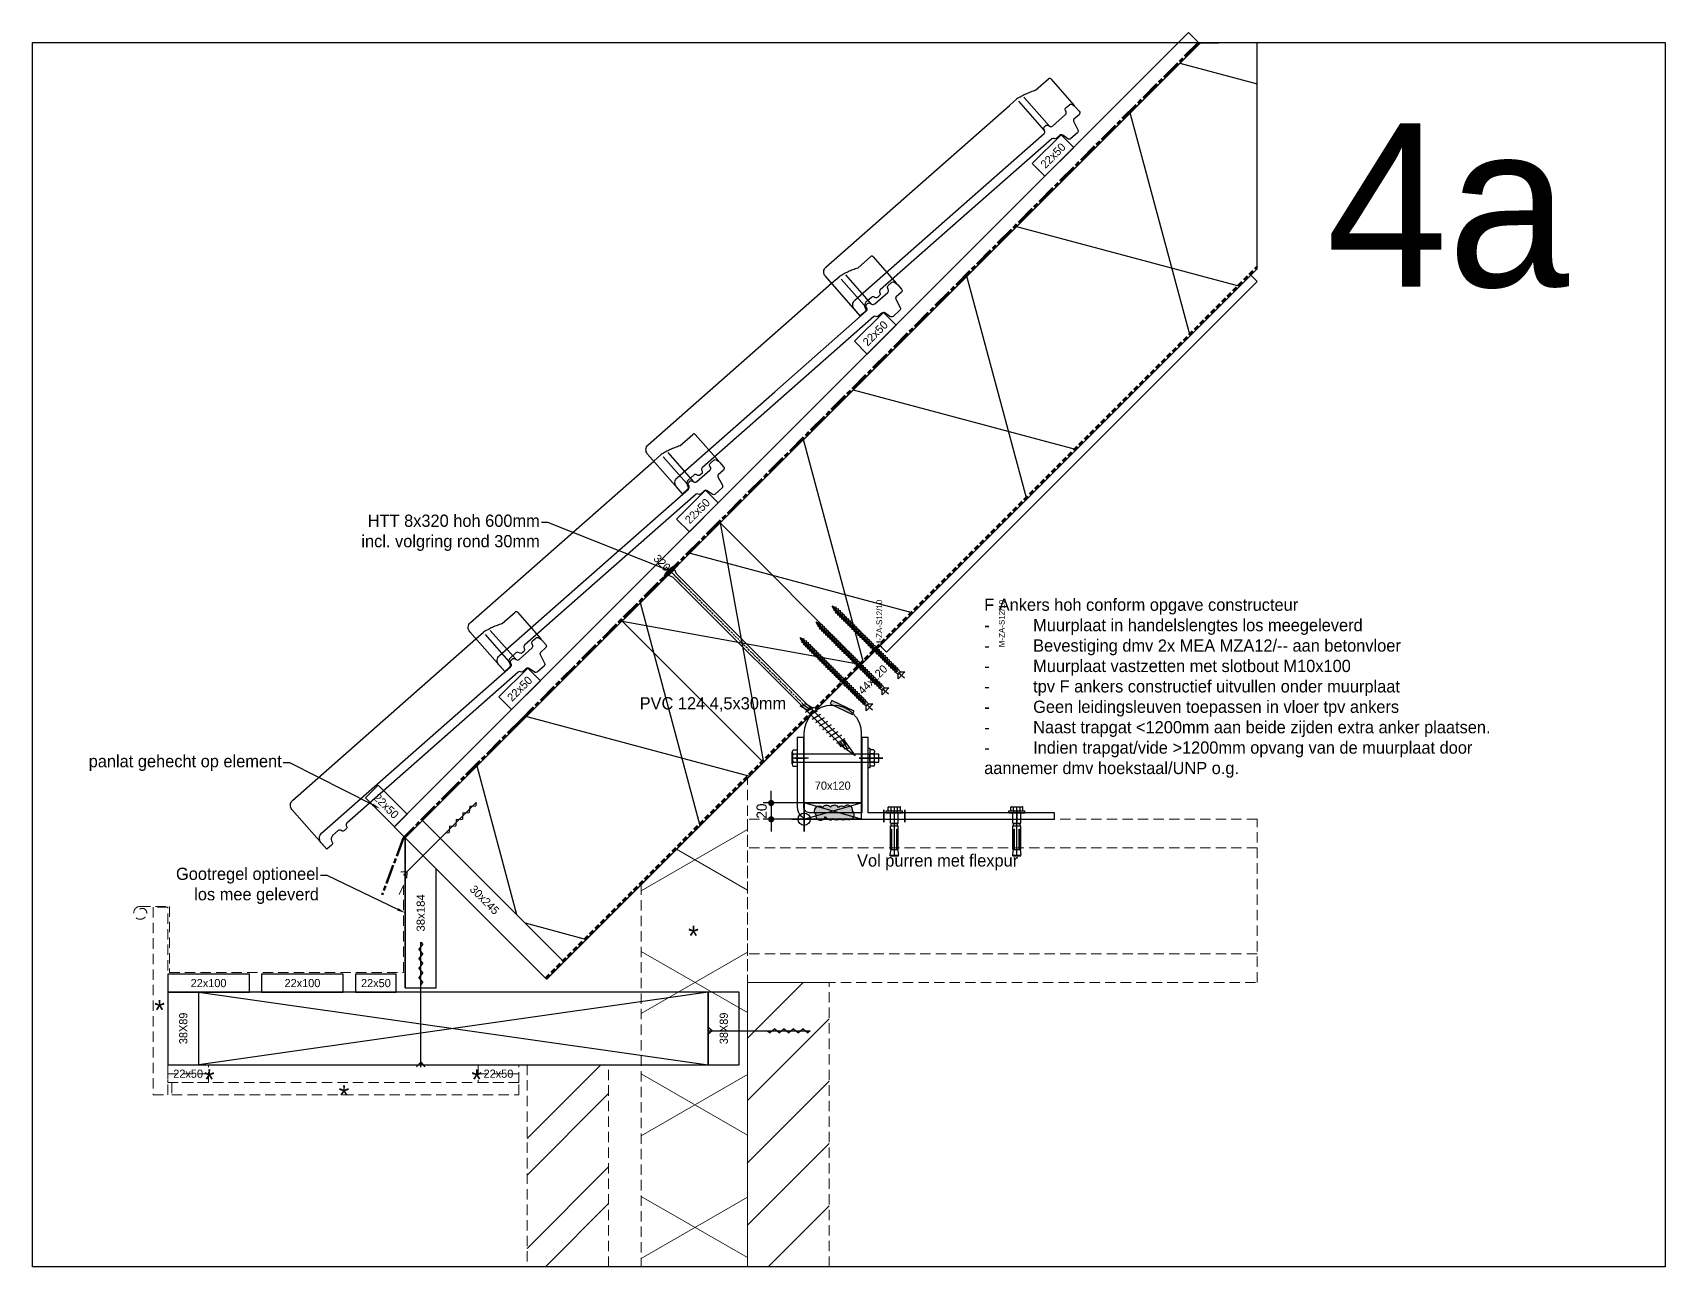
# Model space of a CAD drawing. Header units: millimetres. Extents: x -109306 to 269542, y -22401 to 197206.
# Drawn here: x 105009 to 107009, y -14010 to -12496 of the extents above; entities that cross this region are included whole.
import ezdxf
from ezdxf import colors
from ezdxf.entities.mleader import LeaderData, LeaderLine
from ezdxf.enums import TextEntityAlignment as Align
from ezdxf.math import Vec2, Vec3

# ---------------------------------------------------------------- set-up
doc = ezdxf.new("R2010")
doc.units = ezdxf.units.MM
for name, pattern in [('ACAD_ISO08W100', [36, 24, -3, 6, -3]), ('CENTER2', [1.125, 0.75, -0.125, 0.125, -0.125]), ('DASHDOT', [18.5, 12, -3, 0.5, -3]), ('DASHED', [19.05, 12.7, -6.35]), ('DASHED2', [9.525, 6.35, -3.175])]:
    doc.linetypes.add(name, pattern=pattern)
for name, color, linetype in [('EHP Bevestigingsmiddelen', 1, 'Continuous'), ('EHP Luchtdichting', 6, 'Continuous'), ('EHP Maatvoering', 1, 'Continuous'), ('EHP Tekst', 1, 'Continuous')]:
    doc.layers.add(name, color=color, linetype=linetype)
for name, color, linetype, lineweight in [('EHP Dampdichte folie', 3, 'DASHED2', 60), ('EHP Dampopen folie', 5, 'ACAD_ISO08W100', 60), ('EHP Derden', 8, 'DASHED', 13)]:
    doc.layers.add(name, color=color, linetype=linetype, lineweight=lineweight)
doc.layers.add('EHP Hulplijnen tekst niet printen', color=4, linetype='Continuous', plot=False)
doc.styles.add('ARIAL', font='arial.ttf')
doc.styles.add('BouwTek', font='arial.ttf')
doc.styles.get("Standard").update_dxf_attribs({"font": ''})
doc.styles.get('Standard').set_extended_font_data('Century Gothic')
doc.dimstyles.new('HOUTAFM', dxfattribs={"dimtxt": 10, "dimasz": 4, "dimexe": 2, "dimexo": 10, "dimgap": 0, "dimtad": 0, "dimtoh": 1, "dimdec": 0, "dimzin": 0, "dimdsep": 46, "dimtxsty": 'ARIAL', "dimblk": 'NONE', "dimcen": 0.09, "dimdle": 2, "dimse1": 1, "dimse2": 1, "dimsd1": 1, "dimsd2": 1, "dimclrt": 256, "dimadec": 0, "dimazin": 0, "dimtfac": 1, "dimtdec": 0, "dimtofl": 0, "dimtmove": 0, "dimatfit": 3, "dimldrblk": 'OBLIQUE', "dimfxl": 1, "dimtolj": 1, "dimtzin": 0, "dimarcsym": 0})
doc.dimstyles.new('RFWOOD_FULL_DETAIL', dxfattribs={"dimscale": 5, "dimtxt": 2.5, "dimasz": 1.5, "dimexe": 2, "dimexo": 0, "dimgap": 1, "dimtad": 1, "dimdec": 0, "dimrnd": 0.001, "dimzin": 0, "dimdsep": 46, "dimtxsty": 'Standard', "dimblk1": 'DOT', "dimblk2": 'DOT', "dimsah": 1, "dimcen": 0.09, "dimdle": 2, "dimclrd": 6, "dimclre": 8, "dimclrt": 7, "dimazin": 0, "dimtfac": 1, "dimtdec": 0, "dimtix": 1, "dimtmove": 2, "dimatfit": 3, "dimfxl": 1, "dimtolj": 1, "dimtzin": 0, "dimarcsym": 0})

# ---------------------------------------------------------------- blocks, each defined once
blk = doc.blocks.new('*U792')
blk.add_lwpolyline([(0, 0), (50, 0), (50, 22), (0, 22)], close=True)
at = {"color": 1, "flags": 8}
blk.add_attdef('22X50', text='', height=10, dxfattribs=at).set_placement((25, 11), align=Align.MIDDLE_CENTER)
blk = doc.blocks.new('*U724')
h = blk.add_hatch()
h.set_pattern_fill('ISOLATIE', color=256, scale=130, angle=90, style=0, pattern_type=2)
h.set_pattern_definition([(150, (2e-12, 9e-28), (-65, -112.583), []), (210, (2e-12, 9e-28), (65, -112.583), [])])
h.paths.add_polyline_path([(-130, 468.2), (-130, 0), (0, 0), (0, 598.2), (-65, 533.2)])
blk.add_lwpolyline([(-130, 468.2), (-130, 0), (0, 0), (0, 0), (0, 598.2), (-65, 533.2)], close=True)
blk = doc.blocks.new('*U675')
at = {"layer": 'EHP Bevestigingsmiddelen', "color": 1, "linetype": 'DASHDOT', "ltscale": 0.2}
blk.add_line((239.385843, 0), (-9.12079, 0), dxfattribs=at)
at = {"layer": 'EHP Bevestigingsmiddelen'}
for p, q in [((-1.5, 9.5), (-2.5, 9.5)), ((-2.5, -9.5), (-2.5, 9.5)), ((0, 11.5), (-1.5, 11.5)), ((-1.5, -11.5), (-1.5, 11.5)), ((-1.5, -11.5), (-1.5, 11.5)), ((0.786236, 5.334553), (-1.5, 5.334553)), ((0, -11.5), (0, 11.5)), ((5.766851, 3.000001), (0.786236, 5.334553)), ((0.786236, -5.334553), (0.786236, 5.334553)), ((293.87921, 3.000001), (5.766851, 3.000001)), ((238.815277, 1.471101), (227.988008, 4.376713)), ((239.698588, -1.663065), (228.871318, 1.242548)), ((240.993539, -6.000001), (237.887709, 5.591109)), ((240.993537, -5.999999), (237.887709, 5.591109)), ((246.993537, -5.999999), (243.887709, 5.591111)), ((252.993537, -5.999999), (249.887707, 5.591111)), ((253.015056, -6.080308), (249.909226, 5.510802)), ((259.015056, -6.080308), (255.909228, 5.510802)), ((265.015056, -6.080308), (261.909228, 5.510802)), ((271.015054, -6.080308), (267.909226, 5.510802)), ((277.015056, -6.080308), (273.909226, 5.5108)), ((283.015056, -6.080308), (279.909228, 5.510802)), ((289.015056, -6.080308), (285.909228, 5.510802)), ((295.015054, -6.080308), (291.909226, 5.510802)), ((292.60353, 2.919622), (298.528182, 4.509565)), ((293.327736, 0.216851), (304.155005, 3.122463)), ((318.87921, -0.080308), (293.87921, 4.000001)), ((293.87921, 3.000001), (298.883573, 3.183227)), ((294.051941, -2.48592), (304.87921, 0.419692)), ((300.562609, -3.083023), (298.78907, 3.535917)), ((306.679183, -2.080308), (305.497892, 2.328329)), ((-1.5, -9.5), (-2.5, -9.5)), ((0.786236, -5.334553), (-1.5, -5.334553)), ((0, -11.5), (-1.5, -11.5)), ((0.786236, -5.334553), (5.766859, -2.999999)), ((294.479156, -2.999999), (5.766859, -2.999999)), ((240.581898, -4.79723), (229.754629, -1.891618)), ((300.547122, -3.025224), (294.189688, -2.999999)), ((294.479156, -3.999999), (318.87921, -0.080308))]:
    blk.add_line(p, q, dxfattribs=at)
blk.add_arc((28.292656, 0), 32.224799, 162.854214808, 197.145785192, dxfattribs=at)
blk = doc.blocks.new('*U744')
at = {"layer": 'EHP Bevestigingsmiddelen', "color": 1, "linetype": 'DASHDOT', "ltscale": 0.2}
blk.add_line((13.7, -13.7), (-6.4, 6.4), dxfattribs=at)
at = {"layer": 'EHP Bevestigingsmiddelen', "xscale": -1, "rotation": 134.9999999999999}
blk.add_blockref('*U675', (0, 0), dxfattribs=at)
at = {"layer": 'EHP Hulplijnen tekst niet printen', "insert": (-11.1, 11.1), "char_height": 10, "attachment_point": 5, "rotation": 315}
blk.add_mtext_dynamic_manual_height_columns('320', width=10.985, gutter_width=17.5, heights=[0], dxfattribs=at)
blk = doc.blocks.new('*U684')
for p, q in [((0, -3), (-5, 2.8)), ((0, 3), (0, -150)), ((0, -3), (5, 2.8)), ((0, -97.7), (2.5, -100.6)), ((-2.5, -106.4), (2.5, -100.6)), ((-2.5, -106.4), (2.5, -112.2)), ((-2.5, -118), (2.5, -112.2)), ((-2.5, -118), (2.5, -123.8)), ((-2.5, -129.7), (2.5, -123.8)), ((-2.5, -129.7), (2.5, -135.5)), ((-2.5, -141.3), (2.5, -135.5)), ((-2.5, -141.3), (2.5, -147.1)), ((0, -150), (2.5, -147.1))]:
    blk.add_line(p, q)
blk = doc.blocks.new('*U720')
h = blk.add_hatch()
h.set_pattern_fill('ISOLATIE', color=256, scale=245, angle=45, style=0, pattern_type=2)
h.set_pattern_definition([(105, (3e-12, -3e-12), (-236.65, -63.41), []), (165, (3e-12, -3e-12), (-63.41, -236.65), [])])
h.paths.add_polyline_path([(778.6, 1125.1), (-173.2, 173.2), (0, 0), (849.1, 849.1), (849.1, 1126.5)])
blk.add_lwpolyline([(778.6, 1125.1), (-173.2, 173.2), (0, 0), (0, 0), (849.1, 849.1), (849.1, 1126.5)], close=True)
blk = doc.blocks.new('*U682')
for p, q in [((0, -3), (-5, 2.8)), ((0, 3), (0, -123)), ((0, -3), (5, 2.8)), ((-2.5, -79.4), (2.5, -73.6)), ((-2.5, -79.4), (2.5, -85.2)), ((0, -70.7), (2.5, -73.6)), ((-2.5, -91), (2.5, -85.2)), ((-2.5, -91), (2.5, -96.8)), ((-2.5, -102.6), (2.5, -96.8)), ((-2.5, -102.6), (2.5, -108.5)), ((-2.5, -114.3), (2.5, -108.5)), ((-2.5, -114.3), (2.5, -120.1)), ((0, -123), (2.5, -120.1))]:
    blk.add_line(p, q)
blk = doc.blocks.new('*U695')
at = {"linetype": 'DASHED'}
for p, q in [((624.4, 165), (0, 165)), ((624.4, 35), (0, 35))]:
    blk.add_line(p, q, dxfattribs=at)
blk.add_lwpolyline([(0, 0), (624.4, 0), (624.4, 200), (0, 200)], close=True)
blk = doc.blocks.new('*U779')
blk.add_lwpolyline([(0, 0), (642.3, 0), (642.3, 11), (0, 11)], close=True)
blk = doc.blocks.new('*U738')
h = blk.add_hatch()
h.set_pattern_fill('ANSI32', color=0, scale=10)
h.set_pattern_definition([(45, (-4e-14, -252.49), (-67.352, 67.352), []), (45, (44.9, -252.49), (-67.352, 67.352), [])])
h.paths.add_polyline_path([(100, 0), (100, 247.5), (0, 247.5), (0, 0)])
at = {"color": 0}
blk.add_lwpolyline([(0, 0), (100, 0), (100, 247.5), (0, 247.5)], close=True, dxfattribs=at)
blk = doc.blocks.new('*U739')
h = blk.add_hatch()
h.set_pattern_fill('ANSI31', color=0, scale=17)
h.paths.add_polyline_path([(100, 348.2), (0, 348.2), (0, 0), (100, 0)])
at = {"color": 0}
blk.add_lwpolyline([(0, 0), (100, 0), (100, 348.2), (0, 348.2)], close=True, dxfattribs=at)
blk = doc.blocks.new('*U829')
at = {"layer": 'EHP Luchtdichting'}
h = blk.add_hatch(color=256, dxfattribs=at)
h.dxf.hatch_style = 1
h.paths.add_polyline_path([(1, 2), (-1, -2), (26.1, -14.9), (28.1, -10.9)])
blk.add_lwpolyline([(1, 2), (-1, -2), (26.1, -14.9), (28.1, -10.9)], close=True, dxfattribs=at)
at = {"layer": 'EHP Tekst', "insert": (-234.5, 6.2), "char_height": 15, "attachment_point": 1}
blk.add_mtext('PVC 124 4,5x30mm', dxfattribs=at)
blk = doc.blocks.new('*U759')
at = {"layer": 'EHP Luchtdichting'}
h = blk.add_hatch(color=256, dxfattribs=at)
h.dxf.hatch_style = 1
h.paths.add_polyline_path([(18, 6.7, 0.500993), (8.4, 6.4, 0.985115), (0, -2.2, 0.980392), (11.8, -4.5, 0.543258), (21.5, -7.2, 0.394785), (29.7, -7.2, 0.370117), (37.5, -7.1, 0.988435), (45, 2.2, 0.746364), (34.6, 7.3, 0.313349), (27.8, 6.6, 0.522587)])
for centre, start, end in [((4.2, 2.1), 46.6284, 224.91), ((13.3, 3), 38.3219, 144.7641), ((22.9, 3.2), 34.0203, 144.3843), ((31.7, 2), 61.0372, 130.6306), ((39.1, 3.2), 350.5618, 137.5072), ((41.2, -2.4), 231.8947, 50.5618), ((5.9, -3.2), 169.9104, 347.6413), ((17.5, -2.7), 197.2944, 311.3479), ((25.6, -2.8), 226.6689, 312.8424), ((33.5, -2.6), 230.2155, 311.457)]:
    blk.add_arc(centre, 6, start, end)
at = {"layer": 'EHP Tekst', "insert": (50.6, -51), "char_height": 15, "attachment_point": 1}
blk.add_mtext('Vol purren met flexpur', dxfattribs=at)
blk = doc.blocks.new('*U769')
blk.add_lwpolyline([(0, 0), (973.1, 973.1), (959.6, 986.5), (-13.4, 13.4)], close=True)
blk = doc.blocks.new('*U774')
blk.add_lwpolyline([(0, 0), (162.6, 162.6), (149.9, 175.3), (-12.7, 12.7)], close=True)
blk = doc.blocks.new('*U783')
blk.add_lwpolyline([(0, 0), (300.5, -300.5), (311.1, -289.9), (10.6, 10.6)], close=True)
blk = doc.blocks.new('_DOT')
at = {"color": 0, "linetype": 'ByBlock'}
blk.add_line((-0.5, 0), (-1, 0), dxfattribs=at)
at = {"color": 0, "linetype": 'ByBlock', "const_width": 0.5}
blk.add_lwpolyline([(-0.25, 0, 1), (0.25, 0, 1)], format="xyb", close=True, dxfattribs=at)
blk = doc.blocks.new('*D879')
at = {"layer": 'Defpoints', "color": 0, "transparency": 16777216}
for p in [(105953.1, -13440.2), (105913.2, -13460.2), (105953.6, -13460.2)]:
    blk.add_point(p, dxfattribs=at)
at = {"layer": 'EHP Maatvoering', "color": 6, "lineweight": -2, "transparency": 16777216}
for p, q in [((105913.2, -13432.7), (105913.2, -13425.2)), ((105913.2, -13440.2), (105913.2, -13460.2)), ((105913.2, -13467.7), (105913.2, -13475.2))]:
    blk.add_line(p, q, dxfattribs=at)
at = {"layer": 'EHP Maatvoering', "color": 8, "lineweight": -2, "transparency": 16777216}
for p, q in [((105953.1, -13440.2), (105903.2, -13440.2)), ((105953.6, -13460.2), (105903.2, -13460.2))]:
    blk.add_line(p, q, dxfattribs=at)
at = {"layer": 'EHP Maatvoering', "color": 6, "lineweight": -2, "transparency": 16777216, "xscale": 7.5, "yscale": 7.5, "zscale": 7.5}
for p, rotation in [((105913.2, -13440.2), 270), ((105913.2, -13460.2), 90)]:
    blk.add_blockref('_DOT', p, dxfattribs=dict(at, rotation=rotation))
at = {"layer": 'EHP Maatvoering', "color": 7, "transparency": 16777216, "insert": (105901.6, -13450.2), "char_height": 12.5, "attachment_point": 5, "rotation": 90}
blk.add_mtext('\\A1;20', dxfattribs=at)
blk = doc.blocks.new('BNOVH000B$2')
at = {"color": 1, "linetype": 'Continuous', "ltscale": 400}
blk.add_lwpolyline([(-4.607633, -72.634071), (-0.507161, -7.984015, -0.414214), (7.983656, -0.505826), (306.765381, -19.461395)], format="xyb", dxfattribs=at)
at = {"color": 1, "linetype": 'DASHED2', "ltscale": 400}
blk.add_lwpolyline([(306.765381, -19.461395), (318.913177, -20.232227, -0.063748), (342.582732, -28.872767), (363.816071, -30.219614, -0.414214), (365.685305, -32.342388), (362.930328, -75.772003)], format="xyb", dxfattribs=at)
for points in [[(315.653687, -71.612961), (318.674286, -24.001543)], [(323.528778, -72.112488), (326.549377, -24.501074)]]:
    blk.add_lwpolyline(points, dxfattribs=at)
at = {"color": 7, "linetype": 'Continuous', "ltscale": 400}
for points in [[(162.939163, -75.24762), (35.388271, -67.155594, 0.346419), (32.332868, -69.261757), (32.208397, -69.663368, -0.34642), (29.152066, -71.76974), (26.880663, -71.625717, -0.346418), (24.116321, -69.149877), (24.043949, -68.736298, 0.346419), (21.27807, -66.260763), (12.150923, -65.681381, 0.339449), (6.694334, -69.342673), (6.107766, -71.08606, -0.339452), (3.074921, -73.122243), (-4.607633, -72.634071), (-3.911165, -61.656105, -0.414214), (4.57868, -54.179608), (163.721054, -64.275009)], [(163.721054, -64.275009), (312.597626, -73.719734, 0.34642), (315.65294, -71.612962), (316.081909, -70.22963, -0.346418), (319.137209, -68.122364), (320.513977, -68.210251, -0.346419), (323.278875, -70.685866), (323.528778, -72.112488, 0.34642), (326.293636, -74.589384), (347.527344, -75.935265, 0.34642), (350.582755, -73.829089), (351.011627, -72.44516, -0.346409), (354.067276, -70.339005), (359.435699, -70.679352, -0.346429), (362.200625, -73.155084), (362.653351, -75.73613), (362.783844, -78.096054), (362.351929, -84.892128, -0.414214), (359.167991, -87.69696), (350.891724, -87.171593, 0.346418), (348.683398, -88.693428), (345.226959, -99.860466, -0.34642), (342.170061, -101.96707), (331.379486, -101.282631, -0.345772), (328.614772, -98.812945), (327.279694, -91.291748, 0.345782), (324.515422, -88.822875), (318.587646, -88.446442, -0.348737), (316.607744, -86.658449, 0.348633), (314.626961, -84.870368), (162.939163, -75.24762)]]:
    blk.add_lwpolyline(points, format="xyb", dxfattribs=at)
blk = doc.blocks.new('*D880')
at = {"layer": 'Defpoints', "color": 0, "transparency": 16777216}
for p in [(105464.9, -13482.9), (105483.9, -13482.9), (105483.9, -13666.9)]:
    blk.add_point(p, dxfattribs=at)
at = {"color": 1, "transparency": 16777216, "insert": (105483.9, -13574.9), "char_height": 10, "attachment_point": 5, "rotation": 90, "style": 'ARIAL'}
blk.add_mtext('\\A1;38x184', dxfattribs=at)
blk = doc.blocks.new('_None')
blk = doc.blocks.new('_Oblique')
at = {"color": 0, "linetype": 'ByBlock', "lineweight": -2}
blk.add_line((-0.5, -0.5), (0.5, 0.5), dxfattribs=at)
blk = doc.blocks.new('*U790')
blk.add_lwpolyline([(0, 0), (173.2, -173.2), (194.5, -152), (21.2, 21.2)], close=True)
at = {"color": 1, "flags": 8}
blk.add_attdef('30X245', text='', height=10, rotation=315, dxfattribs=at).set_placement((97.2, -76), align=Align.MIDDLE_CENTER)
blk = doc.blocks.new('*U791')
blk.add_lwpolyline([(0, 0), (0, 89), (-38, 89), (-38, 0)], close=True)
at = {"color": 1, "flags": 8}
blk.add_attdef('38X89', text='', height=10, rotation=90, dxfattribs=at).set_placement((-19, 44.5), align=Align.MIDDLE_CENTER)
blk = doc.blocks.new('*U793')
blk.add_lwpolyline([(0, 0), (100, 0), (100, 22), (0, 22)], close=True)
at = {"color": 1, "flags": 8}
blk.add_attdef('22X100', text='', height=10, dxfattribs=at).set_placement((50, 11), align=Align.MIDDLE_CENTER)
blk = doc.blocks.new('*U794')
blk.add_lwpolyline([(0, 0), (35.4, -35.4), (50.9, -19.8), (15.6, 15.6)], close=True)
at = {"color": 1, "flags": 8}
blk.add_attdef('22X50', text='', height=10, rotation=315, dxfattribs=at).set_placement((25.5, -9.9), align=Align.MIDDLE_CENTER)
blk = doc.blocks.new('*U795')
blk.add_lwpolyline([(0, 0), (35.4, 35.4), (19.8, 50.9), (-15.6, 15.6)], close=True)
at = {"color": 1, "flags": 8}
blk.add_attdef('22X50', text='', height=10, rotation=45, dxfattribs=at).set_placement((9.9, 25.5), align=Align.MIDDLE_CENTER)
blk = doc.blocks.new('*U817')
at = {"linetype": 'CENTER2', "ltscale": 5}
blk.add_line((-5.2, 0), (120, 0), dxfattribs=at)
at = {"linetype": 'Continuous', "ltscale": 100}
for p, q in [((0, -6), (0, 6)), ((0, 6), (3.8, 2.2)), ((3.8, 2.2), (7.3, 2.2)), ((3.8, 2.2), (3.8, -2.2)), ((7.3, 2.2), (8.5, 3.2)), ((7.3, 2.2), (8.5, -2.2)), ((9.7, 2.2), (8.5, 3.2)), ((8.5, 3.2), (8.5, -0.9)), ((9.7, 2.2), (10.9, 2.2)), ((9.7, 2.2), (10.9, -2.2)), ((10.9, 2.2), (12, 3.2)), ((10.9, 2.2), (12, -2.2)), ((13.2, 2.2), (12, 3.2)), ((12, 3.2), (12, -0.9)), ((13.2, 2.2), (14.4, 2.2)), ((13.2, 2.2), (14.4, -2.2)), ((14.4, 2.2), (15.6, 3.2)), ((14.4, 2.2), (15.6, -2.2)), ((16.8, 2.2), (15.6, 3.2)), ((15.6, 3.2), (15.6, -0.9)), ((16.8, 2.2), (17.9, 2.2)), ((16.8, 2.2), (17.9, -2.2)), ((17.9, 2.2), (19.1, 3.2)), ((17.9, 2.2), (19.1, -2.2)), ((19.1, 3.2), (19.1, -0.9)), ((20.3, 2.2), (19.1, 3.2)), ((20.3, 2.2), (21.5, -2.2)), ((20.3, 2.2), (21.5, 2.2)), ((21.5, 2.2), (22.7, 3.2)), ((21.5, 2.2), (22.7, -2.2)), ((23.8, 2.2), (22.7, 3.2)), ((22.7, 3.2), (22.7, -0.9)), ((23.8, 2.2), (25, 2.2)), ((23.8, 2.2), (25, -2.2)), ((25, 2.2), (26.2, 3.2)), ((25, 2.2), (26.2, -2.2)), ((26.2, 3.2), (26.2, -0.9)), ((27.4, 2.2), (26.2, 3.2)), ((27.4, 2.2), (28.6, -2.2)), ((27.4, 2.2), (28.6, 2.2)), ((28.6, 2.2), (29.7, 3.2)), ((28.6, 2.2), (29.7, -2.2)), ((29.7, 3.2), (29.7, -0.9)), ((30.9, 2.2), (29.7, 3.2)), ((30.9, 2.2), (32.1, -2.2)), ((30.9, 2.2), (32.1, 2.2)), ((32.1, 2.2), (33.3, 3.2)), ((32.1, 2.2), (33.3, -2.2)), ((33.3, 3.2), (33.3, -0.9)), ((34.5, 2.2), (33.3, 3.2)), ((34.5, 2.2), (35.6, -2.2)), ((34.5, 2.2), (35.6, 2.2)), ((35.6, 2.2), (36.8, 3.2)), ((35.6, 2.2), (36.8, -2.2)), ((36.8, 3.2), (36.8, -0.9)), ((38, 2.2), (36.8, 3.2)), ((38, 2.2), (39.2, 2.2)), ((38, 2.2), (39.2, -2.2)), ((39.2, 2.2), (40.4, 3.2)), ((39.2, 2.2), (40.4, -2.2)), ((41.5, 2.2), (40.4, 3.2)), ((40.4, 3.2), (40.4, -0.9)), ((41.5, 2.2), (42.7, 2.2)), ((41.5, 2.2), (42.7, -2.2)), ((42.7, 2.2), (43.9, 3.2)), ((42.7, 2.2), (43.9, -2.2)), ((45.1, 2.2), (43.9, 3.2)), ((43.9, 3.2), (43.9, -0.9)), ((45.1, 2.2), (46.3, 2.2)), ((45.1, 2.2), (46.3, -2.2)), ((46.3, 2.2), (47.4, 3.2)), ((46.3, 2.2), (47.4, -2.2)), ((48.6, 2.2), (47.4, 3.2)), ((47.4, 3.2), (47.4, -0.9)), ((48.6, 2.2), (49.8, 2.2)), ((48.6, 2.2), (49.8, -2.2)), ((49.8, 2.2), (51, 3.2)), ((49.8, 2.2), (51, -2.2)), ((52.2, 2.2), (51, 3.2)), ((51, 3.2), (51, -0.9)), ((52.2, 2.2), (53.3, 2.2)), ((52.2, 2.2), (53.3, -2.2)), ((53.3, 2.2), (54.5, 3.2)), ((53.3, 2.2), (54.5, -2.2)), ((54.5, 3.2), (54.5, -0.9)), ((55.7, 2.2), (54.5, 3.2)), ((55.7, 2.2), (56.9, -2.2)), ((55.7, 2.2), (56.9, 2.2)), ((56.9, 2.2), (58.1, 3.2)), ((56.9, 2.2), (58.1, -2.2)), ((58.1, 3.2), (58.1, -0.9)), ((59.2, 2.2), (58.1, 3.2)), ((59.2, 2.2), (60.4, -2.2)), ((59.2, 2.2), (60.4, 2.2)), ((60.4, 2.2), (61.6, 3.2)), ((60.4, 2.2), (61.6, -2.2)), ((61.6, 3.2), (61.6, -0.9)), ((62.8, 2.2), (61.6, 3.2)), ((62.8, 2.2), (64, -2.2)), ((62.8, 2.2), (64, 2.2)), ((64, 2.2), (65.1, 3.2)), ((64, 2.2), (65.1, -2.2)), ((65.1, 3.2), (65.1, -0.9)), ((66.3, 2.2), (65.1, 3.2)), ((66.3, 2.2), (67.5, -2.2)), ((66.3, 2.2), (67.5, 2.2)), ((67.5, 2.2), (68.7, 3.2)), ((67.5, 2.2), (68.7, -2.2)), ((69.9, 2.2), (68.7, 3.2)), ((68.7, 3.2), (68.7, -0.9)), ((69.9, 2.2), (71, -2.2)), ((69.9, 2.2), (71, 2.2)), ((71, 2.2), (72.2, 3.2)), ((71, 2.2), (72.2, -2.2)), ((72.2, 3.2), (72.2, -0.9)), ((73.4, 2.2), (72.2, 3.2)), ((73.4, 2.2), (74.6, 2.2)), ((73.4, 2.2), (74.6, -2.2)), ((74.6, 2.2), (75.8, 3.2)), ((74.6, 2.2), (75.8, -2.2)), ((75.8, 3.2), (75.8, -0.9)), ((76.9, 2.2), (75.8, 3.2)), ((76.9, 2.2), (78.1, 2.2)), ((76.9, 2.2), (78.1, -2.2)), ((78.1, 2.2), (79.3, 3.2)), ((78.1, 2.2), (79.3, -2.2)), ((79.3, 3.2), (79.3, -0.9)), ((80.5, 2.2), (79.3, 3.2)), ((80.5, 2.2), (81.6, 2.2)), ((80.5, 2.2), (81.6, -2.2)), ((81.6, 2.2), (82.8, 3.2)), ((81.6, 2.2), (82.8, -2.2)), ((82.8, 3.2), (82.8, -0.9)), ((84, 2.2), (82.8, 3.2)), ((84, 2.2), (85.2, 2.2)), ((84, 2.2), (85.2, -2.2)), ((85.2, 2.2), (86.4, 3.2)), ((85.2, 2.2), (86.4, -2.2)), ((86.4, 3.2), (86.4, -0.9)), ((87.5, 2.2), (86.4, 3.2)), ((87.5, 2.2), (88.7, 2.2)), ((87.5, 2.2), (88.7, -2.2)), ((88.7, 2.2), (89.9, 3.2)), ((88.7, 2.2), (89.9, -2.2)), ((89.9, 3.2), (89.9, -0.9)), ((91.1, 2.2), (89.9, 3.2)), ((91.1, 2.2), (92.3, 2.2)), ((91.1, 2.2), (92.3, -2.2)), ((92.3, 2.2), (93.4, 3.2)), ((92.3, 2.2), (93.4, -2.2)), ((93.4, 3.2), (93.4, -0.9)), ((94.6, 2.2), (93.4, 3.2)), ((94.6, 2.2), (95.8, 2.2)), ((94.6, 2.2), (95.8, -2.2)), ((95.8, 2.2), (97, 3.2)), ((95.8, 2.2), (97, -2.2)), ((97, 3.2), (97, -0.9)), ((98.2, 2.2), (97, 3.2)), ((98.2, 2.2), (99.3, 2.2)), ((98.2, 2.2), (99.3, -2.2)), ((99.3, 2.2), (100.5, 3.2)), ((99.3, 2.2), (100.5, -2.2)), ((100.5, 3.2), (100.5, -0.9)), ((101.7, 2.2), (100.5, 3.2)), ((101.7, 2.2), (102.9, -2.2)), ((101.7, 2.2), (102.9, 2.2)), ((102.9, 2.2), (104.1, 3.2)), ((102.9, 2.2), (104.1, -2.2)), ((104.1, 3.2), (104.1, -0.9)), ((105.2, 2.2), (104.1, 3.2)), ((105.2, 2.2), (106.4, -2.2)), ((105.2, 2.2), (106.4, 2.2)), ((106.4, 2.2), (107.6, 3.2)), ((106.4, 2.2), (107.6, -2.2)), ((108.8, 2.2), (107.6, 3.2)), ((107.6, 3.2), (107.6, -0.9)), ((108.8, 2.2), (110, -2.2)), ((108.8, 2.2), (110, 2.2)), ((110, 2.2), (111.1, 3.2)), ((110, 2.2), (111.1, -2.2)), ((111.1, 3.2), (111.1, -0.9)), ((112.3, 1.8), (111.1, 3.2)), ((112.3, 1.8), (113.5, -1.8)), ((112.3, 1.8), (113.5, 1.6)), ((113.5, 1.6), (114.7, -1.6)), ((114.7, 2.6), (114.7, -0.9)), ((115.9, 1.2), (117, -1.2)), ((3.8, -2.2), (0, -6)), ((3.8, -2.2), (8.5, -2.2)), ((8.5, -2.2), (9.7, -3.2)), ((10.9, -2.2), (9.7, -3.2)), ((10.9, -2.2), (12, -2.2)), ((12, -2.2), (13.2, -3.2)), ((14.4, -2.2), (13.2, -3.2)), ((14.4, -2.2), (15.6, -2.2)), ((15.6, -2.2), (16.8, -3.2)), ((17.9, -2.2), (16.8, -3.2)), ((17.9, -2.2), (19.1, -2.2)), ((19.1, -2.2), (20.3, -3.2)), ((21.5, -2.2), (20.3, -3.2)), ((21.5, -2.2), (22.7, -2.2)), ((22.7, -2.2), (23.8, -3.2)), ((25, -2.2), (23.8, -3.2)), ((25, -2.2), (26.2, -2.2)), ((26.2, -2.2), (27.4, -3.2)), ((28.6, -2.2), (27.4, -3.2)), ((28.6, -2.2), (29.7, -2.2)), ((29.7, -2.2), (30.9, -3.2)), ((32.1, -2.2), (30.9, -3.2)), ((32.1, -2.2), (33.3, -2.2)), ((33.3, -2.2), (34.5, -3.2)), ((35.6, -2.2), (34.5, -3.2)), ((35.6, -2.2), (36.8, -2.2)), ((36.8, -2.2), (38, -3.2)), ((39.2, -2.2), (38, -3.2)), ((39.2, -2.2), (40.4, -2.2)), ((40.4, -2.2), (41.5, -3.2)), ((42.7, -2.2), (41.5, -3.2)), ((42.7, -2.2), (43.9, -2.2)), ((43.9, -2.2), (45.1, -3.2)), ((46.3, -2.2), (45.1, -3.2)), ((46.3, -2.2), (47.4, -2.2)), ((47.4, -2.2), (48.6, -3.2)), ((49.8, -2.2), (48.6, -3.2)), ((49.8, -2.2), (51, -2.2)), ((51, -2.2), (52.2, -3.2)), ((53.3, -2.2), (52.2, -3.2)), ((53.3, -2.2), (54.5, -2.2)), ((54.5, -2.2), (55.7, -3.2)), ((56.9, -2.2), (55.7, -3.2)), ((56.9, -2.2), (58.1, -2.2)), ((58.1, -2.2), (59.2, -3.2)), ((60.4, -2.2), (59.2, -3.2)), ((60.4, -2.2), (61.6, -2.2)), ((61.6, -2.2), (62.8, -3.2)), ((64, -2.2), (62.8, -3.2)), ((64, -2.2), (65.1, -2.2)), ((65.1, -2.2), (66.3, -3.2)), ((67.5, -2.2), (66.3, -3.2)), ((67.5, -2.2), (68.7, -2.2)), ((68.7, -2.2), (69.9, -3.2)), ((71, -2.2), (69.9, -3.2)), ((71, -2.2), (72.2, -2.2)), ((72.2, -2.2), (73.4, -3.2)), ((74.6, -2.2), (73.4, -3.2)), ((74.6, -2.2), (75.8, -2.2)), ((75.8, -2.2), (76.9, -3.2)), ((78.1, -2.2), (76.9, -3.2)), ((78.1, -2.2), (79.3, -2.2)), ((79.3, -2.2), (80.5, -3.2)), ((81.6, -2.2), (80.5, -3.2)), ((81.6, -2.2), (82.8, -2.2)), ((82.8, -2.2), (84, -3.2)), ((85.2, -2.2), (84, -3.2)), ((85.2, -2.2), (86.4, -2.2)), ((86.4, -2.2), (87.5, -3.2)), ((88.7, -2.2), (87.5, -3.2)), ((88.7, -2.2), (89.9, -2.2)), ((89.9, -2.2), (91.1, -3.2)), ((92.3, -2.2), (91.1, -3.2)), ((92.3, -2.2), (93.4, -2.2)), ((93.4, -2.2), (94.6, -3.2)), ((95.8, -2.2), (94.6, -3.2)), ((95.8, -2.2), (97, -2.2)), ((97, -2.2), (98.2, -3.2)), ((99.3, -2.2), (98.2, -3.2)), ((99.3, -2.2), (100.5, -2.2)), ((100.5, -2.2), (101.7, -3.2)), ((102.9, -2.2), (101.7, -3.2)), ((102.9, -2.2), (104.1, -2.2)), ((104.1, -2.2), (105.2, -3.2)), ((106.4, -2.2), (105.2, -3.2)), ((106.4, -2.2), (107.6, -2.2)), ((107.6, -2.2), (108.8, -3.2)), ((110, -2.2), (108.8, -3.2)), ((110, -2.2), (111.1, -2.2)), ((111.1, -2.2), (112.3, -3.2)), ((113.5, -1.8), (112.3, -3.2)), ((113.5, -1.8), (114.7, -1.6))]:
    blk.add_line(p, q, dxfattribs=at)
at = {"linetype": 'CENTER2', "ltscale": 100}
for p, q in [((113.5, 1.6), (114.7, 2.6)), ((115.9, 1.2), (114.7, 2.6)), ((115.9, 1.2), (120, 0)), ((117, -1.2), (120, 0)), ((114.7, -1.6), (115.9, -2.6)), ((117, -1.2), (115.9, -2.6))]:
    blk.add_line(p, q, dxfattribs=at)
blk = doc.blocks.new('s12 10')
at = {"color": 1}
for p, q in [((-9.873224, 2.36402), (9.846663, 2.364021)), ((-9.873224, 0), (-9.873224, 2.36402)), ((-9.873224, 0), (9.846663, 0)), ((-7.5, 2.8687), (-7.5, 7.018713)), ((-6.676577, 7.36402), (6.816532, 7.36402)), ((-6.676577, 2.49683), (6.71539, 2.49683)), ((-4.83366, -12.747518), (-4.83366, 0)), ((-3.986718, 3.21165), (-3.986718, 6.601083)), ((-3.705528, 0), (-3.705528, 2.36402)), ((3.70553, 0), (3.70553, 2.364021)), ((4.013282, 3.211651), (4.013282, 6.601082)), ((4.807099, -12.747518), (4.807099, 0)), ((7.5, 2.8687), (7.5, 7.018713)), ((9.846663, 0), (9.846663, 2.364021)), ((-4.83366, -0.106247), (4.807099, -0.106247)), ((-4.83366, -12.747518), (-4, -13.347518)), ((-4.83366, -12.747518), (4.807099, -12.747518)), ((-4.83366, -16.106247), (4.807099, -16.106247)), ((-4.83366, -45.106247), (-4.83366, -16.106247)), ((-4.727412, -16), (4.727413, -16)), ((-4, -16), (-4, -13.347518)), ((-4, -13.347518), (4, -13.347518)), ((4, -13.347518), (4.807099, -12.747518)), ((4, -16), (4, -13.347518)), ((4.807099, -45.106247), (4.807099, -16.106247)), ((-3.410388, -45.106247), (-3.410388, -20.106247)), ((-3.410388, -20.106247), (-2.910388, -20.106247)), ((-2.910388, -45.106247), (-2.910388, -20.106247)), ((0, -52.63598), (0, -39.979776)), ((2.859503, -45.106247), (2.859503, -20.106247)), ((2.859503, -20.106247), (3.359503, -20.106247)), ((3.359503, -45.106247), (3.359503, -20.106247)), ((-4.966471, -51.208884), (-3.96945, -45.106247)), ((-4.966471, -52.63598), (-4.966471, -51.208884)), ((-4.966471, -52), (4.913347, -52)), ((-4.966471, -52.63598), (4.913347, -52.63598)), ((-4.83366, -45.106247), (4.807099, -45.106247)), ((3.918684, -45.106247), (4.913347, -51.208884)), ((4.913347, -52.63598), (4.913347, -51.208884))]:
    blk.add_line(p, q, dxfattribs=at)
at = {"ltscale": 0.1}
blk.add_line((0, -51.127978), (0, 6.9497), dxfattribs=at)
at = {"color": 1}
for centre, radius, start, end in [((-6.623453, 3.718684), 1.206261, 223.775, 266.907), ((-6.623453, 6.168728), 1.20654, 93.0787, 136.211), ((-7.625716, 3.468528), 4.781457, 40.595, 54.558521), ((-7.625716, 6.343556), 4.781058, 306.430646, 319.405), ((-0.374284, 3.468528), 4.781483, 125.441917, 139.4), ((-0.374284, 6.343556), 4.781058, 220.6, 233.569354), ((0.374284, 3.468528), 4.781457, 40.595, 54.558521), ((0.374284, 6.343556), 4.781058, 306.430646, 319.405), ((7.625717, 3.468528), 4.781483, 125.441917, 139.4), ((7.625717, 6.343556), 4.781058, 220.6, 233.569354), ((6.650015, 6.168728), 1.206835, 43.7753, 86.908), ((6.650015, 3.718684), 1.206554, 273.106, 316.238)]:
    blk.add_arc(centre, radius, start, end, dxfattribs=at)
blk = doc.blocks.new('*U850')
blk.add_blockref('s12 10', (0, 0))
at = {"layer": 'EHP Hulplijnen tekst niet printen', "insert": (-18.4, 231.9), "char_height": 7, "attachment_point": 5, "rotation": 90, "style": 'BouwTek'}
blk.add_mtext_dynamic_manual_height_columns('M-ZA-S12/10', width=580.122, gutter_width=9, heights=[0], dxfattribs=at)
blk = doc.blocks.new('*U848')
for p, q in [((13.8, 0), (-6.2, 0)), ((-6, -7.2), (-6, 7.2)), ((-4.5, 10), (0, 10)), ((-4.5, 5), (0, 5)), ((0, 10), (0, -10)), ((0, -5.5), (0, 5.5)), ((0, 5), (0, -5)), ((0, 5), (100, 5)), ((105, 0), (79, 0)), ((105, 0), (79, 0)), ((87, 0), (105, 0)), ((87, 0), (105, 0)), ((93.5, 10), (89, 10)), ((89, 10), (89, -10)), ((89, -5.5), (89, 5.5)), ((93.5, 5), (89, 5)), ((89, 5), (89, -5)), ((94.8, -7.2), (94.8, 7.3)), ((100, -5), (100, 5)), ((-4.5, -5), (0, -5)), ((-4.5, -10), (0, -10)), ((0, -5), (100, -5)), ((93.5, -5), (89, -5)), ((93.5, -10), (89, -10))]:
    blk.add_line(p, q)
blk.add_lwpolyline([(87, -12), (87, 12), (89, 12), (89, -12)], close=True)
for centre, radius, start, end in [((-3.2, 7.5), 2.82, 117.6302, 242.3698), ((3.1, 0), 9.07, 146.5726, 213.4274), ((92.2, 7.5), 2.82, 297.6302, 62.3698), ((85.9, 0), 9.07, 326.5726, 33.4274), ((-3.2, -7.5), 2.82, 117.6302, 242.3698), ((92.2, -7.5), 2.82, 297.6302, 62.3698)]:
    blk.add_arc(centre, radius, start, end)
blk = doc.blocks.new('*U845')
blk.add_lwpolyline([(70, 105), (70, 20), (0, 20), (0, 105, -1)], format="xyb", close=True)
at = {"linetype": 'ByBlock'}
blk.add_lwpolyline([(306.5, 8), (260.5, 8), (260.5, 11.5), (260.5, -3.5), (260.5, 8), (123.5, 8), (123.5, 11.5), (123.5, -3.5), (123.5, 8), (97.5, 8), (97.5, 11.5), (97.5, -3.5), (97.5, 8), (78.5, 8), (78.5, 75), (81.5, 75), (67.5, 75), (78.5, 75), (78.5, 100), (70.5, 100), (70.5, 8), (6.5, 8, -0.414214), (-0.5, 15), (-0.5, 75), (2.5, 75), (-11.5, 75), (-0.5, 75), (-0.5, 100), (-8.5, 100), (-8.5, 15, 0.414214), (6.5, 0), (306.5, 0), (306.5, 8)], format="xyb", dxfattribs=at)
for points in [[(0, 20), (70, 20), (70, 0), (0, 20), (0, 0), (70, 20), (70, 0), (0, 0)], [(0, 0), (-15, 0), (15, 0), (0, 0), (0, 15), (0, -15), (0, 0)]]:
    blk.add_lwpolyline(points)
blk.add_circle((0, 0), 7.5)
for p in [(110.5, 8), (260.5, 8)]:
    blk.add_blockref('*U850', p)
at = {"layer": 'EHP Bevestigingsmiddelen'}
blk.add_blockref('*U848', (-8.5, 75), dxfattribs=at)
at = {"color": 1}
blk.add_attdef('HAKR', text='', height=10, rotation=45, dxfattribs=at).set_placement((83.9, 171.2), align=Align.MIDDLE_CENTER)
blk.add_attdef('70X120MP_ROND', text='', height=10, dxfattribs=at).set_placement((35, 41.2), align=Align.MIDDLE_CENTER)

msp = doc.modelspace()

# ---------------------------------------------------------------- linework, layer by layer
for p, q in [((105464.9, -13482.9), (106439.4, -12508.4)), ((105638.2, -13656.2), (106508.5, -12785.8)), ((105464.9, -13666.9), (105464.9, -13482.9))]:
    msp.add_line(p, q)
for points in [[(105730.5, -13217.3), (105903.8, -13390.6), (106024, -13270.4), (105850.7, -13097.1), (105730.5, -13217.3), (106024, -13270.4), (105850.7, -13097.1), (105903.8, -13390.6)], [(105212, -13760.9), (105212, -13671.9), (105836.1, -13760.9), (105836.1, -13671.9), (105212, -13760.9), (105836.1, -13760.9), (105836.1, -13671.9), (105212, -13671.9)]]:
    msp.add_lwpolyline(points)
msp.add_lwpolyline([(105464.9, -13666.9), (105502.9, -13666.9), (105502.9, -13520.9), (105464.9, -13482.9)], close=True)
at = {"layer": 'EHP Dampdichte folie'}
msp.add_lwpolyline([(105636.8, -13654.7), (105636.8, -13654.7), (106508.5, -12783)], dxfattribs=at)
at = {"layer": 'EHP Dampopen folie'}
msp.add_lwpolyline([(106436.6, -12508.4), (106436.6, -12508.4), (105607.2, -13337.8), (105526.3, -13418.7), (105463.9, -13481.9), (105463.9, -13481.9), (105462.9, -13482.9), (105436.7, -13552.7)], dxfattribs=at)
at = {"layer": 'EHP Derden'}
for p, q in [((105224, -13771.9), (105174, -13771.9)), ((105604.1, -13771.9), (105554.1, -13771.9))]:
    msp.add_line(p, q, dxfattribs=at)
msp.add_lwpolyline([(105137.2, -13574.2, -1.02253), (105148.2, -13575.8, -2.162679), (105140, -13566.9), (105176, -13566.9), (105176, -13647.9), (105462.8, -13647.9), (105462.8, -13540.9), (105462.8, -13540.9), (105455.3, -13557.1)], format="xyb", dxfattribs=at)
at = {"layer": 'EHP Hulplijnen tekst niet printen'}
msp.add_lwpolyline([(105008.5, -12508.4), (107008.5, -12508.4), (107008.5, -14008.4), (105008.5, -14008.4)], close=True, dxfattribs=at)

# ---------------------------------------------------------------- block references
for name, p in [('*U769', (105464.9, -13482.9)), ('*U720', (105659.4, -13634.9)), ('*U744', (105790.6, -13157.2)), ('*U829', (105986.6, -13316.8)), ('*U759', (105967.8, -13452.2))]:
    msp.add_blockref(name, p)
for name, p, rotation in [('BNOVH000B$2', (105974.3, -12788.9), 44.99999999999994), ('BNOVH000B$2', (105756.5, -13006.7), 44.99999999999994), ('*U779', (106054.4, -13255.5), 44.99999999999848), ('BNOVH000B$2', (105538.7, -13224.5), 44.99999999999994), ('BNOVH000B$2', (105320.9, -13442.3), 44.99999999999994)]:
    msp.add_blockref(name, p, dxfattribs=dict(rotation=rotation))
ref = msp.add_blockref('*U795', (106248.6, -12672.4))
ref.add_attrib('22X50', '22x50', dxfattribs={"color": 1, "height": 10, "rotation": 45}).set_placement((106258.5, -12647), align=Align.MIDDLE_CENTER)
ref = msp.add_blockref('*U795', (106030.8, -12890.2))
ref.add_attrib('22X50', '22x50', dxfattribs={"color": 1, "height": 10, "rotation": 45}).set_placement((106040.7, -12864.8), align=Align.MIDDLE_CENTER)
ref = msp.add_blockref('*U795', (105813, -13108))
ref.add_attrib('22X50', '22x50', dxfattribs={"color": 1, "height": 10, "rotation": 45}).set_placement((105822.9, -13082.6), align=Align.MIDDLE_CENTER)
msp.add_blockref('*U845', (105953.6, -13460.2)).add_auto_attribs({'70X120MP_ROND': '70x120', 'HAKR': '44x120'})
ref = msp.add_blockref('*U795', (105595.2, -13325.8))
ref.add_attrib('22X50', '22x50', dxfattribs={"color": 1, "height": 10, "rotation": 45}).set_placement((105605.1, -13300.3), align=Align.MIDDLE_CENTER)
ref = msp.add_blockref('*U794', (105416.2, -13434.1))
ref.add_attrib('22X50', '22x50', dxfattribs={"color": 1, "height": 10, "rotation": 315}).set_placement((105441.6, -13444), align=Align.MIDDLE_CENTER)
at = {"xscale": -1}
for name, p, rotation in [('*U682', (105464.9, -13526.7), 134.9999999999998), ('*U684', (105483.9, -13760.9), 180), ('*U684', (105483.9, -13760.9), 180), ('*U682', (105838.1, -13719.4), 89.99999999999967)]:
    msp.add_blockref(name, p, dxfattribs=dict(at, rotation=rotation))
ref = msp.add_blockref('*U790', (105464.9, -13482.9))
ref.add_attrib('30X245', '30x245', dxfattribs={"color": 1, "height": 10, "rotation": 315}).set_placement((105562.2, -13558.9), align=Align.MIDDLE_CENTER)
ref = msp.add_blockref('*U793', (105174, -13671.9))
ref.add_attrib('22X100', '22x100', dxfattribs={"color": 1, "height": 10}).set_placement((105224, -13660.9), align=Align.MIDDLE_CENTER)
ref = msp.add_blockref('*U793', (105289, -13671.9))
ref.add_attrib('22X100', '22x100', dxfattribs={"color": 1, "height": 10}).set_placement((105339, -13660.9), align=Align.MIDDLE_CENTER)
ref = msp.add_blockref('*U792', (105404, -13671.9))
ref.add_attrib('22X50', '22x50', dxfattribs={"color": 1, "height": 10}).set_placement((105429, -13660.9), align=Align.MIDDLE_CENTER)
ref = msp.add_blockref('*U791', (105212, -13760.9))
ref.add_attrib('38X89', '38X89', dxfattribs={"color": 1, "height": 10, "rotation": 90}).set_placement((105193, -13716.4), align=Align.MIDDLE_CENTER)
ref = msp.add_blockref('*U791', (105874.1, -13760.9))
ref.add_attrib('38X89', '38X89', dxfattribs={"color": 1, "height": 10, "rotation": 90}).set_placement((105855.1, -13716.4), align=Align.MIDDLE_CENTER)
at = {"layer": 'EHP Derden'}
for name, p in [('*U724', (105884.1, -14008.4)), ('*U695', (105884.1, -13660.2)), ('*U739', (105884.1, -14008.4)), ('*U738', (105614.1, -14008.4))]:
    msp.add_blockref(name, p, dxfattribs=at)
at = {"layer": 'EHP Derden', "rotation": 44.99999999999848}
for name, p in [('*U774', (105174, -13797.9)), ('*U783', (105179.1, -13797.9))]:
    msp.add_blockref(name, p, dxfattribs=at)
at = {"layer": 'EHP Derden'}
ref = msp.add_blockref('*U792', (105174, -13782.9), dxfattribs=at)
ref.add_attrib('22X50', '22x50', dxfattribs={"layer": '0', "color": 1, "height": 10}).set_placement((105199, -13771.9), align=Align.MIDDLE_CENTER)
ref = msp.add_blockref('*U792', (105554.1, -13782.9), dxfattribs=at)
ref.add_attrib('22X50', '22x50', dxfattribs={"layer": '0', "color": 1, "height": 10}).set_placement((105579.1, -13771.9), align=Align.MIDDLE_CENTER)
at = {"layer": 'EHP Hulplijnen tekst niet printen', "rotation": 135}
for p in [(106072.8, -13283.8), (106053.2, -13303.4), (106033.6, -13322.9)]:
    msp.add_blockref('*U817', p, dxfattribs=at)

# ---------------------------------------------------------------- texts
for p in [(105811.4, -13615.6, 688), (105157.5, -13706.5, 688), (105218.4, -13791.5, 688), (105546.1, -13791.5, 688), (105383.4, -13811.1, 688)]:
    msp.add_text('*', height=25).set_placement(p)
at = {"layer": 'EHP Hulplijnen tekst niet printen'}
msp.add_text('4a', height=200, dxfattribs=at).set_placement((106593.2, -12807.7))
at = {"layer": 'EHP Tekst'}
note = msp.add_mtext_dynamic_manual_height_columns('F Ankers hoh conform opgave constructeur\\P-^IMuurplaat in handelslengtes los meegeleverd\\P-^IBevestiging dmv 2x MEA MZA12/-- aan betonvloer\\P-^IMuurplaat vastzetten met slotbout M10x100\\P-^Itpv F ankers constructief uitvullen onder muurplaat\\P-^IGeen leidingsleuven toepassen in vloer tpv ankers\\P-^INaast trapgat <1200mm aan beide zijden extra anker plaatsen.\\P', width=664.301, gutter_width=100, heights=[226, 0], dxfattribs=dict(at, insert=(106174.1, -13189.8), char_height=15, attachment_point=1))
for column, words in zip(note.columns.linked_columns, ['-^IIndien trapgat/vide >1200mm opvang van de muurplaat door aannemer dmv hoekstaal/UNP o.g.']):
    column.text = words

# ---------------------------------------------------------------- dimensions: what is measured, and where the dimension line sits
at = {"color": 1}
dim = msp.add_linear_dim(base=(105483.9, -13482.9), p1=(105483.9, -13666.9), p2=(105464.9, -13482.9), angle=90, text='38x<>', dimstyle='HOUTAFM', override={"dimclrt": 1}, dxfattribs=at)
dim.commit()
dim.dimension.update_dxf_attribs({"geometry": '*D880', "text_midpoint": (105483.9, -13574.9)})
at = {"layer": 'EHP Maatvoering'}
dim = msp.add_linear_dim(base=(105913.2, -13460.2), p1=(105953.1, -13440.2), p2=(105953.6, -13460.2), angle=90, dimstyle='RFWOOD_FULL_DETAIL', dxfattribs=at)
dim.commit()
dim.dimension.update_dxf_attribs({"geometry": '*D879', "text_midpoint": (105901.6, -13450.2)})

# ---------------------------------------------------------------- leaders
at = {"layer": 'EHP Tekst'}
ml = msp.add_multileader_mtext('Standard', dxfattribs=at)
ml.set_content('HTT 8x320 hoh 600mm\\Pincl. volgring rond 30mm', color=256)
ml.set_leader_properties()
ml.build(insert=Vec2(0, 0))
ml.multileader.update_dxf_attribs({"arrow_head_size": 10})
ctx = ml.context
ctx.base_point, ctx.char_height, ctx.arrow_head_size, ctx.plane_origin = Vec3(105382.3, -13096.6), 15, 10, Vec3(105789.6, -13156.2)
ctx.text_align_type = 2
notes = []
notes.append((ctx, [(0, (1, 1, 0), (105639.7, -13096.6), (-1, 0), 8, [(0, [(105789.6, -13156.2)], 0, [])])]))
ctx.mtext.insert, ctx.mtext.alignment, ctx.mtext.flow_direction = Vec3(105629.7, -13086.9), 3, 5
ml = msp.add_multileader_mtext('Standard', dxfattribs=at)
ml.set_content('panlat gehecht op element', color=256)
ml.set_leader_properties()
ml.build(insert=Vec2(0, 0))
ml.multileader.update_dxf_attribs({"arrow_head_size": 10})
ctx = ml.context
ctx.base_point, ctx.char_height, ctx.arrow_head_size, ctx.plane_origin = Vec3(105030.1, -13391.2), 15, 10, Vec3(105434.2, -13447.2)
ctx.text_align_type = 2
notes.append((ctx, [(0, (1, 1, 0), (105323.6, -13391.2), (-1, 0), 8, [(0, [(105434.2, -13447.2)], 0, [])])]))
ctx.mtext.insert, ctx.mtext.alignment, ctx.mtext.flow_direction = Vec3(105313.6, -13381.5), 3, 5
ml = msp.add_multileader_mtext('Standard', dxfattribs=at)
ml.set_content('Gootregel optioneel \\Plos mee geleverd', color=256)
ml.set_leader_properties()
ml.build(insert=Vec2(0, 0))
ml.multileader.update_dxf_attribs({"arrow_head_size": 10})
ctx = ml.context
ctx.base_point, ctx.char_height, ctx.arrow_head_size, ctx.plane_origin = Vec3(105152.8, -13529.2), 15, 10, Vec3(105464.9, -13574.9)
ctx.text_align_type = 2
notes.append((ctx, [(0, (1, 1, 0), (105369.2, -13529.2), (-1, 0), 8, [(0, [(105464.9, -13574.9)], 0, [])])]))
ctx.mtext.insert, ctx.mtext.alignment, ctx.mtext.flow_direction = Vec3(105359.2, -13519.5), 3, 5
for ctx, leaders in notes:
    for number, flags, end, landing, length, lines in leaders:
        leader = LeaderData()
        leader.index, (leader.has_last_leader_line, leader.has_dogleg_vector, leader.attachment_direction) = number, flags
        leader.last_leader_point, leader.dogleg_vector, leader.dogleg_length = Vec3(end), Vec3(landing), length
        for number, points, colour, breaks in lines:
            line = LeaderLine()
            line.index, line.vertices, line.color, line.breaks = number, Vec3.list(points), colors.encode_raw_color(colour), breaks
            leader.lines.append(line)
        ctx.leaders.append(leader)

doc.saveas('drawing.dxf')
